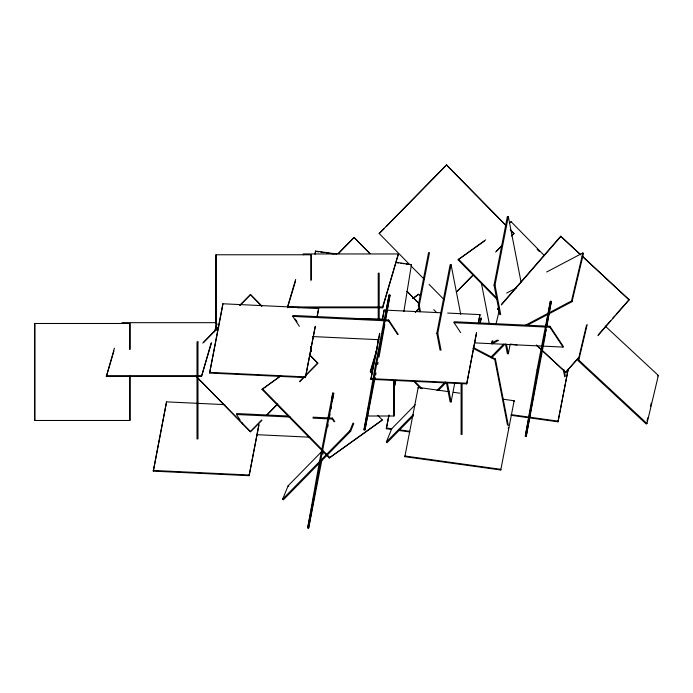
<?xml version="1.0" encoding="UTF-8"?>
<svg xmlns="http://www.w3.org/2000/svg" width="693" height="693" viewBox="0 0 693 693"><rect width="100%" height="100%" fill="white"/><g stroke="black" fill="none" stroke-linecap="round" stroke-linejoin="round"><path stroke-width="1.04" d="M336.876 254.028L315.558 251.065L315.211 253.569M411.486 264.761L396.561 262.309M240.081 419.915L236.495 414.501L236.573 413.556L288.253 416.008M299.359 326.325L292.792 316.406L292.87 315.454L388.695 320.001L398.241 334.433M334.113 421.751L332.319 419.048L332.397 418.104L313.011 417.177M397.574 334.476L388.617 320.954L388.695 320.001M460.654 332.614L454.088 322.695L454.166 321.743L549.991 326.29L563.114 346.128L563.045 347.08L474.757 342.888M563.045 347.08L549.913 327.243L549.991 326.29M391.666 429.461L386.339 428.716L388.851 415.384M404.842 456.678L404.894 456.003L500.814 469.326L500.762 470.001L404.842 456.678L418.217 387.422L449.125 391.71M418.156 388.089L418.217 387.422M514.085 401.412L514.137 400.745L502.416 399.116M511.105 415.306L557.995 421.82L568.095 369.438M315.038 254.262L315.558 251.065M403.863 311.607L411.486 264.388M321.769 460.542L308.654 528.075L307.692 527.893L319.456 461.651L332.779 393.061L333.731 393.234L332.233 401.645M308.654 528.075L320.409 461.824L333.731 393.234M331.471 400.424L332.779 393.061M322.903 454.227L323.276 452.122M327.754 426.888L328.127 424.783M329.625 416.372L329.998 414.267M330.933 409.009L331.306 406.904M375.199 377.217L364.951 429.972L363.998 429.799L375.753 363.548L389.076 294.958L390.029 295.14L385.551 320.374M364.951 429.972L376.706 363.73L390.029 295.14M384.598 320.201L384.97 318.096M385.343 315.991L389.076 294.958M379.019 357.181L384.806 324.584M545.538 334.026L526.238 436.269L525.285 436.088L537.049 369.837L550.372 301.247L551.325 301.429L546.846 326.663M526.238 436.269L538.002 370.019L551.325 301.429M546.075 325.441L550.372 301.247M545.911 331.921L546.283 329.825M258.965 425.034L249.125 475.684L153.3 471.136L166.554 401.871L224.697 404.625M153.3 471.136L166.554 401.871M315.263 326.94L305.422 377.59L209.607 373.042L222.851 303.768L318.676 308.316L317.108 317.437M209.607 373.042L222.722 305.509M249.125 475.684L258.896 424.35M305.422 377.59L315.194 326.256M317.039 316.753L318.676 308.316M307.692 527.893L310.767 512.066M311.183 509.961L312.205 504.686M313.227 499.41L313.643 497.297M476.559 333.229L466.718 383.879L370.894 379.331L379.643 333.272M382.302 319.56L384.147 310.057L441.216 312.768M370.894 379.331L379.712 333.957M382.371 320.244L384.147 310.057M363.998 429.799L366.866 415.029M367.273 412.915L368.295 407.64M368.711 405.526L369.118 403.421M375.606 375.104L376.013 372.999M377.659 364.553L378.066 362.448M393.979 389.007L395.616 380.561M386.339 428.716L389.007 415.003M394.741 385.455L395.772 380.18M419.551 311.685L418.321 305.353L428.569 252.599M420.495 311.685L419.265 305.353L429.513 252.599M440.09 350.199L436.815 333.316L450.138 264.735L451.091 264.735L460.724 314.327M441.043 350.199L437.768 333.316L451.091 264.735M446.448 382.917L450.138 401.905L451.091 401.905L454.773 382.917M466.718 383.879L476.489 332.545M478.335 323.051L479.972 314.605L447.669 313.071M478.404 323.735L479.972 314.605M499.783 314.683L494.048 285.135L507.371 216.545L508.324 216.545L521.032 281.973M500.736 314.683L495.001 285.135L508.324 216.545M505.526 344.23L507.371 353.725L508.324 353.725L510.169 344.23M500.762 470.001L514.137 400.745M525.285 436.088L530.414 409.71M530.821 407.597L531.236 405.492M557.995 421.82L568.243 369.057M498.709 340.315L492.047 343.832L491.51 343.096L492.004 341.008M495.963 324.298L499.428 309.684M492.047 343.832L492.784 340.696M524.835 325.545L571.5 300.97L582.882 252.928L583.419 253.655L572.028 301.698L527.278 325.268M605.223 326.074L658.35 375.467L646.967 423.501L646.283 424.064L578.101 360.655L586.512 325.147M578.101 360.655L578.776 360.1L587.196 324.593M647.028 420.928L647.773 417.792M650.493 406.306L651.238 403.17M211.512 342.853L201.498 376.49L106.35 376.49L114.432 348.155M106.35 376.49L113.929 351.004M201.498 376.49L211.105 343.061M214.44 331.843L216.866 323.692M215.151 330.622L216.97 324.506M295.66 279.435L287.465 306.956L382.614 306.956L398.397 253.959L303.248 253.959L303.352 254.773M287.569 307.77L295.461 281.271M297.306 307.77L382.718 307.77L398.397 253.959M372.609 372.011L370.452 372.011L370.348 371.197L377.321 347.756M370.452 372.011L376.516 351.628M479.755 323.293L481.271 318.191L479.114 318.191M480.162 323.085L481.271 318.191M353.751 423.622L350.658 431.237L283.376 499.818L282.675 499.151L288.089 485.828L322.106 451.143M282.675 499.151L349.956 430.561L353.049 422.947M413.496 415.739L387.041 442.714L386.339 442.039L391.753 428.716L415.194 404.825M377.737 415.306L382.267 419.932L381.808 420.504L329.262 457.978L261.989 389.397L280.838 375.701M420.166 295.772L418.65 294.23L412.933 298.553M497.409 299.844L458.099 259.771L485.706 239.83M510.637 222.288L511.105 221.717L544.36 255.622M329.262 457.978L382.267 419.932M499.064 310.447L497.479 308.974L498.899 307.337M501.732 304.071L560.68 236.235L580.777 254.764M501.299 304.989L560.958 236.339M536.33 345.097L565.661 372.375L578.447 357.666M598.328 334.78L610.403 320.885M612.534 318.433L614.665 315.982M616.086 314.353L629.14 299.74L597.894 335.698M565.661 372.375L578.724 357.761M202.737 343.104L218.616 326.914M239.778 305.336L250.554 294.551L261.893 306.107M203.681 342.333L218.797 326.914M239.969 305.336L250.554 294.551M338.149 253.629L354.028 237.439L370.088 253.629M338.34 253.629L354.218 237.439M409.433 264.336L379.192 233.515L446.474 164.925L506.384 225.805M383.922 228.889L379.192 233.515M386.183 226.576L446.664 164.925M195.937 376.238L250.364 431.722L261.703 420.166M266.242 415.54L277.581 403.984M299.497 381.635L304.036 377.009M305.552 375.467L317.836 363.141L309.52 354.66M250.364 431.722L261.893 420.166M266.424 415.54L277.763 403.984M299.688 381.635L317.836 363.141M415.263 312.196L419.04 308.342M415.445 312.196L419.23 308.342M456.306 292.082L472.938 275.13M495.616 252.009L502.416 245.071M511.486 235.828L513.946 233.515L511.677 235.828M456.488 292.082L473.12 275.13M496.56 251.238L501.845 245.842M386.339 442.039L413.556 414.293M436.988 390.41L445.304 381.93M438.444 390.306L446.006 382.605M490.887 357.19L503.742 344.092M491.58 357.865L505.188 343.997M507.484 425L494.776 359.572L495.408 359L473.492 347.661M508.099 428.161L508.731 427.59M657.666 376.022L658.35 375.467M261.989 389.397L279.496 376.905M509.346 222.964L511.105 221.717M458.099 259.771L484.372 241.034M412.526 298.605L418.65 294.23M506.704 293.052L516.224 288.037M546.69 271.985L582.882 252.928M491.51 343.096L497.219 340.09M494.048 285.135L495.001 285.135M418.321 305.353L419.265 305.353M354.981 319.005L383.281 319.005M216.086 322.669L122.02 322.669L122.124 323.484M436.815 333.316L437.768 333.316M370.348 371.197L372.505 371.197M106.246 375.675L201.394 375.675M367.957 416.008L394.092 416.008L394.092 380.44M454.088 322.695L549.913 327.243M292.792 316.406L388.617 320.954M312.387 336.547L379.14 339.717M370.824 378.647L466.649 383.194M209.529 372.358L305.353 376.905M236.495 414.501L290.332 417.056M312.941 418.13L332.319 419.048M257.164 434.702L309.918 437.196M153.231 470.452L249.056 475M316.623 251.585L318.754 251.888M320.885 252.183L324.09 252.624M326.221 252.919L329.418 253.361M331.549 253.664L333.679 253.959M396.561 262.69L398.692 262.985M400.823 263.279L404.028 263.73M406.159 264.024L408.29 264.319M510.62 344.118L517.013 345.01M453.387 392.307L459.78 393.191M511.157 414.631L558.056 421.145M386.399 428.049L391.727 428.785M399.185 429.825L409.84 431.297M399.133 430.492L409.788 431.973M537.049 369.837L538.002 370.019M375.753 363.548L376.706 363.73M319.456 461.651L320.409 461.824M497.479 308.974L499.341 310.551M472.86 348.232L494.776 359.572M582.363 256.245L629.14 299.74M560.68 236.235L580.5 254.669M582.085 256.141L628.863 299.645M578.776 360.1L646.967 423.501M536.607 345.201L565.938 372.479M349.956 430.561L350.658 431.237M288.089 485.828L288.79 486.495M537.101 249.263L539.371 251.576M510.161 229.66L513.946 233.515M446.474 164.925L506.193 225.805M510.732 230.431L513.756 233.515M458.558 259.191L497.115 298.501M410.94 265.878L423.986 278.984M429.088 284.373L444.204 299.792M433.775 309.65L436.798 312.725M407.129 291.389L418.468 302.945M354.028 237.439L369.897 253.629M406.947 291.389L419.04 303.716M414.492 381.037L422.046 388.738M413.271 380.838L420.833 388.548M250.364 294.551L261.703 306.107M309.329 354.66L317.645 363.141M262.448 388.816L329.729 457.406M198.389 378.551L250.554 431.722M571.5 300.97L572.028 301.698M295.253 319.066L297.046 321.769M332.397 418.104L334.78 421.708M241.866 422.617L243.061 424.419M564.119 369.906L565.349 376.238M563.279 369.43L564.717 376.819M506.479 344.23L508.324 353.725M481.444 283.411L489.232 323.51M495.408 359L508.315 425.476M447.401 382.917L451.091 401.905M382.614 306.956L382.718 307.77M222.851 303.768L222.921 304.452M462.075 383.783L462.075 434.433L461.105 434.433L461.105 383.783M393.901 380.44L393.901 416.008M379.192 319.542L379.192 273.198L378.222 273.198L378.222 319.542M378.222 338.938L378.222 342.177M311.209 279.556L311.209 254.773L215.878 254.773L215.878 330.214M311.209 346.379L311.027 351.767L311.027 346.379M311.027 254.773L311.027 280.639M216.06 254.773L216.06 323.744M216.06 328.058L216.06 330.214M129.989 349.35L129.989 323.484L34.65 323.484L34.65 420.478L129.989 420.478L129.989 376.29M129.799 323.484L129.799 349.35M129.799 376.29L129.799 420.478M34.841 323.484L34.841 420.478M197.973 341.909L197.003 341.909L197.003 438.912L197.973 438.912L197.973 341.909"/></g></svg>
